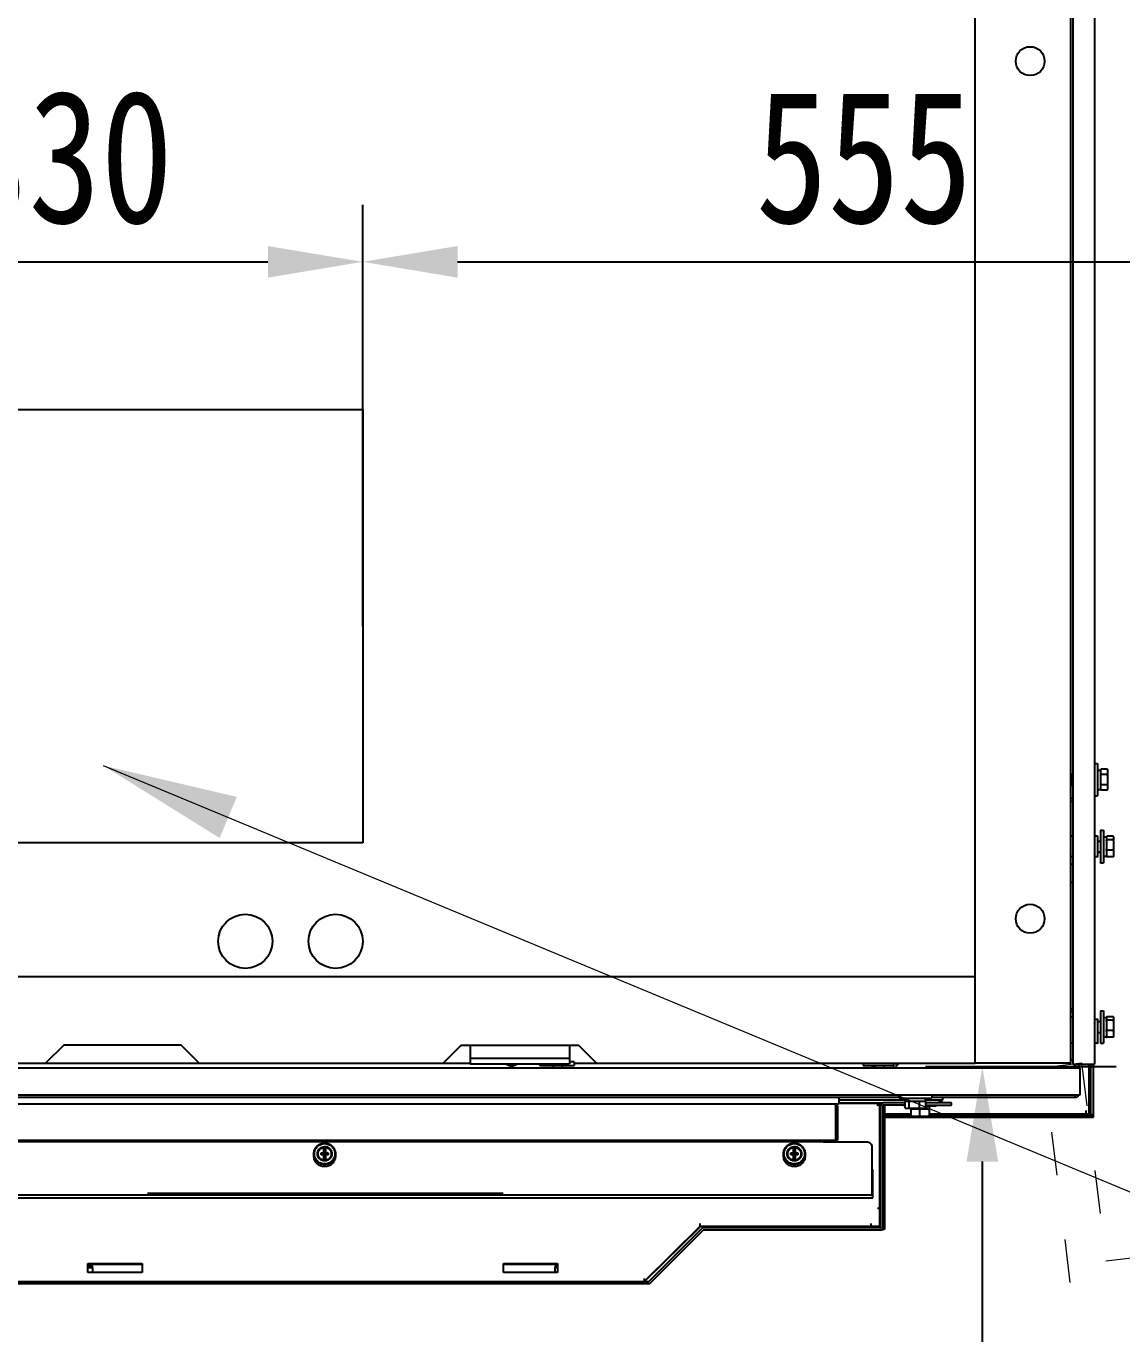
# Model space of a CAD drawing. Extents: x 61367 to 140945, y -1257 to 25588.
# Drawn here: x 70816 to 71422, y 8928 to 9652 of the extents above; entities that cross this region are included whole.
import ezdxf

# ---------------------------------------------------------------- set-up
doc = ezdxf.new("R2010")
doc.units = 0
doc.header["$MEASUREMENT"] = 0
doc.header["$PDMODE"] = 2
doc.header["$PDSIZE"] = 0.2
doc.linetypes.add('ACAD_ISO03W100', pattern=[30, 12, -18])
doc.layers.get('0').update_dxf_attribs({"linetype": 'CONTINUOUS'})
doc.layers.get('DEFPOINTS').update_dxf_attribs({"linetype": 'CONTINUOUS'})
for name, color, linetype in [('2401-00307_MDC-M4_0', 7, 'CONTINUOUS'), ('2401-00454_0', 7, 'CONTINUOUS'), ('2401-01072-M5-12_0', 7, 'CONTINUOUS'), ('2401-01144-S-M6-16HWM_0', 7, 'CONTINUOUS'), ('4212-61099_0', 7, 'CONTINUOUS'), ('4212-61102_0', 7, 'CONTINUOUS'), ('4212-61103_0', 7, 'CONTINUOUS'), ('4212-61105_0', 7, 'CONTINUOUS'), ('4212-73674_0', 7, 'CONTINUOUS'), ('4212-73803_1_1_0', 7, 'CONTINUOUS'), ('4212-73803_1_2_0', 7, 'CONTINUOUS'), ('4212-73803_2_1_0', 7, 'CONTINUOUS'), ('4212-88600-6_0', 7, 'CONTINUOUS'), ('4212-88600_1_0', 7, 'CONTINUOUS'), ('4212-88600_2_1_0', 7, 'CONTINUOUS'), ('4212-93991_0', 7, 'CONTINUOUS'), ('4212-KH012_041_0', 7, 'CONTINUOUS'), ('4212-L0877_1_0', 7, 'CONTINUOUS'), ('4215-12443_1_0', 7, 'CONTINUOUS'), ('4215-12443_2_0', 7, 'CONTINUOUS'), ('4215-12443_3_0', 7, 'CONTINUOUS'), ('4215-12443_4_0', 7, 'CONTINUOUS'), ('4215-12446_1_0', 7, 'CONTINUOUS'), ('4215-12469_3_0', 7, 'CONTINUOUS'), ('4215-18195_1_0', 7, 'CONTINUOUS'), ('4215-18287_1_0', 7, 'CONTINUOUS'), ('4215-18327_0', 7, 'CONTINUOUS'), ('4215-18347_1_0', 7, 'CONTINUOUS'), ('4215-JD01_0', 7, 'CONTINUOUS'), ('WATER-PROOF-OUTER-DOWN_0', 7, 'CONTINUOUS'), ('WATER-PROOF-OUTER-SIDE_0', 7, 'CONTINUOUS'), ('YT-50-01_AF0_3_0', 7, 'CONTINUOUS'), ('YT-50-01_AF0_4_0', 7, 'CONTINUOUS')]:
    doc.layers.add(name, color=color, linetype=linetype)
doc.layers.add('THICK', color=7, linetype='CONTINUOUS', lineweight=0)
doc.styles.get("Standard").update_dxf_attribs({"font": 'SimSun.ttf', "height": 60})
doc.styles.add('仿宋', font='SimSun.ttf', dxfattribs={"width": 0.8})
doc.dimstyles.new('12倍', dxfattribs={"dimscale": 21, "dimtxt": 3.5, "dimasz": 2.5, "dimexe": 1.5, "dimexo": 0, "dimgap": 1, "dimtad": 1, "dimtoh": 1, "dimdsep": 46, "dimtxsty": '仿宋', "dimcen": 2.5, "dimdle": 5, "dimclrd": 4, "dimclre": 4, "dimclrt": 3, "dimadec": 0, "dimazin": 0, "dimtfac": 1, "dimtmove": 0, "dimatfit": 3, "dimfxl": 1, "dimtolj": 1, "dimarcsym": 0})
doc.dimstyles.new('DJ', dxfattribs={"dimtxt": 75, "dimasz": 75, "dimexe": 20, "dimexo": 0, "dimgap": 20, "dimtad": 1, "dimdec": 1, "dimtxsty": 'Standard', "dimcen": 10, "dimclrd": 95, "dimclre": 95, "dimclrt": 95, "dimadec": 0, "dimazin": 0, "dimtfac": 1, "dimtdec": 1, "dimtmove": 1, "dimatfit": 3, "dimfxl": 1, "dimlwd": 13, "dimlwe": 15, "dimarcsym": 0})

# ---------------------------------------------------------------- blocks, each defined once
blk = doc.blocks.new('*D691')
at = {"layer": 'DEFPOINTS', "color": 0, "transparency": 16777216}
for p in [(71419.36, 9075.58), (71345.19, 8236.58), (71419.36, 8236.58)]:
    blk.add_point(p, dxfattribs=at)
at = {"layer": 'THICK', "color": 4, "linetype": 'Continuous', "lineweight": -2, "transparency": 16777216}
for p, q in [((71419.36, 9075.58), (71313.69, 9075.58)), ((71345.19, 9023.08), (71345.19, 8289.08)), ((71419.36, 8236.58), (71313.69, 8236.58))]:
    blk.add_line(p, q, dxfattribs=at)
at = {"layer": 'THICK', "color": 4, "transparency": 16777216}
for points in [[(71336.44, 9023.08), (71353.94, 9023.08), (71345.19, 9075.58)], [(71336.44, 8289.08), (71353.94, 8289.08), (71345.19, 8236.58)]]:
    blk.add_solid(points, dxfattribs=at)
at = {"layer": 'THICK', "color": 3, "lineweight": -3, "transparency": 16777216, "insert": (71287.44, 8656.08), "char_height": 73.5, "attachment_point": 5, "rotation": 90, "style": '仿宋'}
blk.add_mtext('\\A1;＜900', dxfattribs=at)
blk = doc.blocks.new('ERYT5RY565454')
at = {"layer": 'THICK', "color": 4, "linetype": 'ACAD_ISO03W100', "ltscale": 2}
blk.add_lwpolyline([(17228.21, -34208.09), (17202.09, -34241.52), (17214.27, -34340.78), (17141.7, -34349.69), (17154.86, -34456.93), (17134.02, -34459.49), (17031.65, -33625.75), (17052.49, -33623.19), (17065.97, -33732.92), (17138.9, -33723.96), (17151.27, -33824.71), (17184.3, -33850.52), (17228.14, -34207.52, -0.107508), (17228.08, -34208.11)], format="xyb", dxfattribs=at)
blk.add_arc((17043.54, -33632.35), 832.07, 181.44619, 276.24253, dxfattribs=at)
blk = doc.blocks.new('eyyu6y65ty')
at = {"layer": '2401-00307_MDC-M4_0', "color": 7, "linetype": 'Continuous'}
for p, q in [((160129.37, 42447.58), (160131.87, 42447.58)), ((160129.37, 42446.71), (160131.87, 42446.71)), ((160131.87, 42447.58), (160131.37, 42446.71)), ((160131.87, 42446.71), (160131.87, 42443.83)), ((160387.87, 42447.58), (160388.37, 42446.71)), ((160389.37, 42447.58), (160387.87, 42447.58)), ((160387.87, 42446.71), (160387.87, 42443.83)), ((160389.37, 42446.71), (160387.87, 42446.71))]:
    blk.add_line(p, q, dxfattribs=at)
for centre, start, end in [((160129.87, 42445.71), 43.01525, 100.55679), ((160389.87, 42445.71), 100.55679, 136.98475)]:
    blk.add_arc(centre, 2.74, start, end, dxfattribs=at)
at = {"layer": '2401-00454_0', "color": 7, "linetype": 'Continuous'}
for centre, start, end in [((160363.97, 42563.31), 229.54853, 310.40343), ((160563.97, 42563.31), 254.00436, 281.55698)]:
    blk.add_arc(centre, 5, start, end, dxfattribs=at)
at = {"layer": '2401-01072-M5-12_0', "color": 7, "linetype": 'Continuous'}
for p, q in [((160384.57, 42557.31), (160384.57, 42557.01)), ((160384.57, 42557.31), (160394.37, 42557.31)), ((160386.97, 42558.51), (160386.97, 42557.31)), ((160391.97, 42558.51), (160391.97, 42557.31)), ((160394.37, 42557.31), (160394.37, 42557.01)), ((160562.57, 42557.31), (160562.57, 42557.01)), ((160562.57, 42557.31), (160572.37, 42557.31)), ((160564.97, 42558.51), (160564.97, 42557.31)), ((160569.97, 42558.51), (160569.97, 42557.31)), ((160572.37, 42557.31), (160572.37, 42557.01))]:
    blk.add_line(p, q, dxfattribs=at)
at = {"layer": '2401-01144-S-M6-16HWM_0', "color": 7, "linetype": 'Continuous'}
for p, q in [((160673.87, 42719.61), (160674.07, 42719.81)), ((160673.87, 42719.61), (160673.87, 42714.01)), ((160674.07, 42719.81), (160674.07, 42713.81)), ((160674.07, 42719.81), (160674.67, 42719.81)), ((160686.67, 42725.81), (160688.27, 42725.81)), ((160688.27, 42725.81), (160688.27, 42707.81)), ((160688.27, 42722.16), (160689.87, 42722.16)), ((160689.87, 42722.28), (160690.17, 42722.58)), ((160689.87, 42722.28), (160689.87, 42711.34)), ((160693.57, 42722.58), (160690.17, 42722.58)), ((160693.57, 42719.7), (160690.17, 42719.7)), ((160693.57, 42722.58), (160693.87, 42722.28)), ((160693.87, 42722.28), (160693.87, 42711.34)), ((160673.87, 42714.01), (160674.07, 42713.81)), ((160674.07, 42713.81), (160674.67, 42713.81)), ((160693.57, 42713.92), (160690.17, 42713.92)), ((160686.67, 42707.81), (160688.27, 42707.81)), ((160688.27, 42711.46), (160689.87, 42711.46)), ((160689.87, 42711.34), (160690.17, 42711.04)), ((160693.57, 42711.04), (160690.17, 42711.04)), ((160693.57, 42711.04), (160693.87, 42711.34)), ((160689.97, 42688.81), (160689.97, 42670.81)), ((160689.97, 42688.81), (160691.57, 42688.81)), ((160691.57, 42688.81), (160691.57, 42670.81)), ((160691.57, 42685.16), (160693.17, 42685.16)), ((160693.17, 42685.27), (160693.17, 42674.35)), ((160696.87, 42685.49), (160693.47, 42685.49)), ((160696.87, 42683.54), (160693.47, 42683.54)), ((160697.17, 42685.27), (160697.17, 42674.35)), ((160688.47, 42682.81), (160689.97, 42682.81)), ((160688.47, 42676.81), (160689.97, 42676.81)), ((160689.97, 42676.56), (160688.47, 42676.56)), ((160696.87, 42677.86), (160693.47, 42677.86)), ((160689.97, 42670.56), (160689.97, 42670.81)), ((160689.97, 42670.81), (160691.57, 42670.81)), ((160691.57, 42670.56), (160689.97, 42670.56)), ((160691.57, 42674.46), (160693.17, 42674.46)), ((160693.17, 42674.21), (160691.57, 42674.21)), ((160691.57, 42670.56), (160691.57, 42670.81)), ((160693.17, 42674.21), (160693.17, 42674.35)), ((160696.87, 42674.13), (160693.47, 42674.13)), ((160688.47, 42582.81), (160689.97, 42582.81)), ((160689.97, 42588.81), (160689.97, 42570.81)), ((160689.97, 42588.81), (160691.57, 42588.81)), ((160691.57, 42588.81), (160691.57, 42570.81)), ((160691.57, 42585.16), (160693.17, 42585.16)), ((160693.17, 42585.27), (160693.17, 42574.35)), ((160696.87, 42585.49), (160693.47, 42585.49)), ((160696.87, 42583.54), (160693.47, 42583.54)), ((160697.17, 42585.27), (160697.17, 42574.35)), ((160688.47, 42576.81), (160689.97, 42576.81)), ((160696.87, 42577.86), (160693.47, 42577.86)), ((160689.97, 42570.81), (160691.57, 42570.81)), ((160691.57, 42574.46), (160693.17, 42574.46)), ((160696.87, 42574.13), (160693.47, 42574.13)), ((160578.47, 42542.01), (160578.47, 42540.41)), ((160578.47, 42540.41), (160596.47, 42540.41)), ((160581.73, 42535.11), (160581.73, 42538.51)), ((160581.99, 42538.81), (160592.94, 42538.81)), ((160582.12, 42540.41), (160582.12, 42538.81)), ((160584.06, 42535.11), (160584.06, 42538.51)), ((160589.8, 42535.11), (160589.8, 42538.51)), ((160592.82, 42540.41), (160592.82, 42538.81)), ((160593.21, 42535.11), (160593.21, 42538.51)), ((160596.47, 42542.01), (160596.47, 42540.41)), ((160580.97, 42536.11), (160580.97, 42536.55)), ((160580.97, 42536.11), (160581.73, 42536.11)), ((160581.99, 42534.81), (160592.94, 42534.81)), ((160584.62, 42534.51), (160584.62, 42534.81)), ((160584.62, 42534.51), (160595.32, 42534.51)), ((160584.97, 42534.51), (160584.97, 42530.51)), ((160589.97, 42530.81), (160589.97, 42534.21)), ((160593.21, 42536.11), (160598.97, 42536.11)), ((160594.97, 42534.51), (160594.97, 42530.51)), ((160595.32, 42534.51), (160595.32, 42536.11)), ((160598.97, 42536.11), (160598.97, 42536.55)), ((160584.97, 42530.51), (160594.97, 42530.51))]:
    blk.add_line(p, q, dxfattribs=at)
for centre, start, end in [((160692.62, 42720.01), 140.49876, 140.86355), ((160691.11, 42713.61), 320.49875, 320.86355)]:
    blk.add_arc(centre, 3.56, start, end, dxfattribs=at)
for points in [[(160690.17, 42719.7), (160690.06, 42719.8), (160689.96, 42719.91), (160689.87, 42720.03)], [(160689.87, 42719.04), (160689.96, 42719.26), (160690.06, 42719.48), (160690.17, 42719.7)], [(160689.88, 42722.27), (160689.97, 42722.38), (160690.07, 42722.48), (160690.17, 42722.58)], [(160693.87, 42722.25), (160693.77, 42722.37), (160693.67, 42722.48), (160693.57, 42722.58)], [(160693.57, 42719.7), (160693.67, 42719.8), (160693.77, 42719.91), (160693.87, 42720.03)], [(160693.87, 42719.04), (160693.78, 42719.26), (160693.67, 42719.48), (160693.57, 42719.7)], [(160690.17, 42713.92), (160690.06, 42714.14), (160689.96, 42714.36), (160689.87, 42714.58)], [(160689.87, 42713.59), (160689.96, 42713.71), (160690.06, 42713.82), (160690.17, 42713.92)], [(160693.57, 42713.92), (160693.67, 42714.14), (160693.78, 42714.36), (160693.87, 42714.58)], [(160693.87, 42713.59), (160693.77, 42713.71), (160693.67, 42713.82), (160693.57, 42713.92)], [(160690.17, 42711.04), (160690.06, 42711.14), (160689.96, 42711.25), (160689.87, 42711.37)], [(160693.57, 42711.04), (160693.67, 42711.14), (160693.76, 42711.24), (160693.85, 42711.35)], [(160693.17, 42685.27), (160693.26, 42685.35), (160693.36, 42685.42), (160693.47, 42685.49)], [(160693.47, 42683.54), (160693.36, 42683.61), (160693.26, 42683.68), (160693.17, 42683.76)], [(160693.17, 42682.89), (160693.26, 42683.11), (160693.36, 42683.33), (160693.47, 42683.54)], [(160697.17, 42685.27), (160697.07, 42685.35), (160696.97, 42685.42), (160696.87, 42685.49)], [(160696.87, 42683.54), (160696.97, 42683.61), (160697.07, 42683.68), (160697.17, 42683.76)], [(160697.17, 42682.89), (160697.08, 42683.11), (160696.97, 42683.33), (160696.87, 42683.54)], [(160693.47, 42677.86), (160693.36, 42678.07), (160693.26, 42678.29), (160693.17, 42678.51)], [(160693.17, 42677.43), (160693.26, 42677.58), (160693.36, 42677.72), (160693.47, 42677.86)], [(160696.87, 42677.86), (160696.97, 42678.07), (160697.08, 42678.29), (160697.17, 42678.51)], [(160697.17, 42677.43), (160697.07, 42677.58), (160696.97, 42677.72), (160696.87, 42677.86)], [(160693.47, 42674.13), (160693.36, 42674.27), (160693.26, 42674.41), (160693.17, 42674.55)], [(160693.17, 42674.35), (160693.26, 42674.27), (160693.36, 42674.2), (160693.47, 42674.13)], [(160696.87, 42674.13), (160696.97, 42674.27), (160697.07, 42674.41), (160697.17, 42674.55)], [(160697.17, 42674.35), (160697.07, 42674.27), (160696.97, 42674.2), (160696.87, 42674.13)], [(160693.17, 42585.27), (160693.26, 42585.35), (160693.36, 42585.42), (160693.47, 42585.49)], [(160693.47, 42583.54), (160693.36, 42583.61), (160693.26, 42583.68), (160693.17, 42583.76)], [(160693.17, 42582.89), (160693.26, 42583.11), (160693.36, 42583.33), (160693.47, 42583.54)], [(160697.17, 42585.27), (160697.07, 42585.35), (160696.97, 42585.42), (160696.87, 42585.49)], [(160696.87, 42583.54), (160696.97, 42583.61), (160697.07, 42583.68), (160697.17, 42583.76)], [(160697.17, 42582.89), (160697.08, 42583.11), (160696.97, 42583.33), (160696.87, 42583.54)], [(160693.47, 42577.86), (160693.36, 42578.07), (160693.26, 42578.29), (160693.17, 42578.51)], [(160693.17, 42577.43), (160693.26, 42577.58), (160693.36, 42577.72), (160693.47, 42577.86)], [(160696.87, 42577.86), (160696.97, 42578.07), (160697.08, 42578.29), (160697.17, 42578.51)], [(160697.17, 42577.43), (160697.07, 42577.58), (160696.97, 42577.72), (160696.87, 42577.86)], [(160693.47, 42574.13), (160693.36, 42574.27), (160693.26, 42574.41), (160693.17, 42574.55)], [(160693.17, 42574.35), (160693.26, 42574.27), (160693.36, 42574.2), (160693.47, 42574.13)], [(160696.87, 42574.13), (160696.97, 42574.27), (160697.07, 42574.41), (160697.17, 42574.55)], [(160697.17, 42574.35), (160697.07, 42574.27), (160696.97, 42574.2), (160696.87, 42574.13)], [(160581.73, 42538.51), (160581.81, 42538.61), (160581.9, 42538.72), (160581.99, 42538.81)], [(160583.79, 42538.81), (160583.89, 42538.72), (160583.97, 42538.61), (160584.06, 42538.51)], [(160584.06, 42538.51), (160584.27, 42538.62), (160584.49, 42538.72), (160584.71, 42538.81)], [(160589.14, 42538.81), (160589.37, 42538.72), (160589.58, 42538.62), (160589.8, 42538.51)], [(160589.8, 42538.51), (160589.92, 42538.62), (160590.05, 42538.72), (160590.19, 42538.81)], [(160592.82, 42538.81), (160592.95, 42538.72), (160593.08, 42538.62), (160593.21, 42538.51)], [(160593.21, 42538.51), (160593.12, 42538.61), (160593.03, 42538.72), (160592.94, 42538.81)], [(160581.73, 42535.11), (160581.81, 42535.01), (160581.9, 42534.91), (160581.99, 42534.81)], [(160583.79, 42534.81), (160583.89, 42534.91), (160583.97, 42535.01), (160584.06, 42535.11)], [(160584.06, 42535.11), (160584.27, 42535), (160584.49, 42534.9), (160584.71, 42534.81)], [(160584.97, 42534.21), (160585.15, 42534.32), (160585.34, 42534.42), (160585.54, 42534.51)], [(160589.14, 42534.81), (160589.37, 42534.9), (160589.58, 42535), (160589.8, 42535.11)], [(160589.39, 42534.51), (160589.59, 42534.42), (160589.78, 42534.32), (160589.97, 42534.21)], [(160589.8, 42535.11), (160589.92, 42535), (160590.05, 42534.9), (160590.19, 42534.81)], [(160589.97, 42534.21), (160590.15, 42534.32), (160590.34, 42534.42), (160590.54, 42534.51)], [(160592.82, 42534.81), (160592.95, 42534.9), (160593.08, 42535), (160593.21, 42535.11)], [(160593.21, 42535.11), (160593.12, 42535.01), (160593.03, 42534.91), (160592.94, 42534.81)], [(160594.39, 42534.51), (160594.59, 42534.42), (160594.78, 42534.32), (160594.97, 42534.21)], [(160584.97, 42530.81), (160585.15, 42530.7), (160585.34, 42530.6), (160585.54, 42530.51)], [(160589.39, 42530.51), (160589.59, 42530.6), (160589.78, 42530.7), (160589.97, 42530.81)], [(160589.97, 42530.81), (160590.15, 42530.7), (160590.34, 42530.6), (160590.54, 42530.51)], [(160594.39, 42530.51), (160594.59, 42530.6), (160594.78, 42530.7), (160594.97, 42530.81)]]:
    blk.add_open_spline(points, degree=3, dxfattribs=at)
at = {"layer": '4212-61099_0', "color": 7, "linetype": 'Continuous'}
for p, q in [((160674.67, 44225.31), (160674.67, 42559.31)), ((160686.67, 44225.31), (160686.67, 42559.31)), ((160674.67, 42559.31), (160686.67, 42559.31))]:
    blk.add_line(p, q, dxfattribs=at)
at = {"layer": '4212-61102_0', "color": 7, "linetype": 'Continuous'}
for p, q in [((160674.67, 42706.31), (160673.47, 42706.31)), ((160674.67, 42704.81), (160673.47, 42704.81))]:
    blk.add_line(p, q, dxfattribs=at)
at = {"layer": '4212-61103_0', "color": 7, "linetype": 'Continuous'}
for p, q in [((160575.47, 42557.01), (160575.47, 42559.81)), ((160576.97, 42557.01), (160576.97, 42559.81))]:
    blk.add_line(p, q, dxfattribs=at)
at = {"layer": '4212-61105_0', "color": 7, "linetype": 'Continuous'}
for p, q in [((160398.47, 42560.51), (160395.97, 42560.51)), ((160398.47, 42560.51), (160398.47, 42558.51)), ((160380.67, 42558.51), (160398.47, 42558.51)), ((160558.47, 42559.81), (160558.47, 42558.51)), ((160558.47, 42558.51), (160575.47, 42558.51))]:
    blk.add_line(p, q, dxfattribs=at)
for centre, start, end in [((160380.67, 42560.71), 213.29334, 270), ((160576.27, 42560.71), 288.583, 335.55764)]:
    blk.add_arc(centre, 2.2, start, end, dxfattribs=at)
at = {"layer": '4212-73674_0', "color": 7, "linetype": 'Continuous'}
for p, q in [((160674.67, 42685.51), (160673.47, 42685.51)), ((160688.17, 42685.51), (160686.67, 42685.51)), ((160688.47, 42674.41), (160688.47, 42685.21)), ((160674.67, 42674.11), (160673.47, 42674.11)), ((160688.17, 42674.11), (160686.67, 42674.11)), ((160673.47, 42585.51), (160674.67, 42585.51)), ((160686.67, 42584.1), (160688.17, 42584.1)), ((160688.47, 42571.11), (160688.47, 42583.8)), ((160674.67, 42570.81), (160673.47, 42570.81)), ((160688.17, 42570.81), (160686.67, 42570.81))]:
    blk.add_line(p, q, dxfattribs=at)
for centre, start, end in [((160688.17, 42685.21), 0, 90), ((160688.17, 42674.41), 270, 0), ((160688.17, 42583.8), 0, 90), ((160688.17, 42571.11), 270, 0)]:
    blk.add_arc(centre, 0.3, start, end, dxfattribs=at)
at = {"layer": '4212-73803_1_1_0', "color": 7, "linetype": 'Continuous'}
for p, q in [((160685.97, 42531.2), (160685.97, 42531.3)), ((160685.97, 42531.01), (160685.97, 42531.2)), ((160570.42, 42531.01), (160584.97, 42531.01)), ((160570.42, 42529.81), (160685.97, 42529.81)), ((160594.97, 42531.01), (160685.97, 42531.01)), ((160685.97, 42529.81), (160685.97, 42531.01))]:
    blk.add_line(p, q, dxfattribs=at)
at = {"layer": '4212-73803_1_2_0', "color": 7, "linetype": 'Continuous'}
for p, q in [((160684.47, 42531.3), (160684.47, 42559.31)), ((160685.97, 42531.3), (160685.97, 42559.31)), ((160684.47, 42531.3), (160685.97, 42531.3))]:
    blk.add_line(p, q, dxfattribs=at)
at = {"layer": '4212-73803_2_1_0', "color": 7, "linetype": 'Continuous'}
for p, q in [((160683.72, 42531.8), (160683.72, 42559.31)), ((160570.42, 42531.8), (160584.97, 42531.8)), ((160594.97, 42531.8), (160683.72, 42531.8)), ((160682.02, 42533.23), (160682.02, 42533.5)), ((160682.02, 42531.8), (160682.02, 42533.5))]:
    blk.add_line(p, q, dxfattribs=at)
at = {"layer": '4212-88600-6_0', "color": 7, "linetype": 'Continuous'}
for p, q in [((160674.67, 42669.81), (160673.47, 42669.81)), ((160674.67, 42659.81), (160673.47, 42659.81))]:
    blk.add_line(p, q, dxfattribs=at)
at = {"layer": '4212-88600_1_0', "color": 7, "linetype": 'Continuous'}
for p, q in [((160620.47, 42559.81), (160620.47, 44224.81)), ((160673.47, 42559.81), (160673.47, 44224.81)), ((160673.47, 42559.81), (160620.47, 42559.81))]:
    blk.add_line(p, q, dxfattribs=at)
for centre in [(160650.97, 43114.81), (160650.97, 42639.81)]:
    blk.add_circle(centre, 8, dxfattribs=at)
at = {"layer": '4212-88600_2_1_0', "color": 7, "linetype": 'Continuous'}
for p, q in [((159896.47, 42607.81), (160620.47, 42607.81)), ((160620.47, 42559.81), (160620.47, 42607.81)), ((160115.97, 42569.81), (160105.97, 42559.81)), ((160180.97, 42569.81), (160115.97, 42569.81)), ((160190.97, 42559.81), (160180.97, 42569.81)), ((160335.97, 42569.81), (160325.97, 42559.81)), ((160335.97, 42569.81), (160400.97, 42569.81)), ((160410.97, 42559.81), (160400.97, 42569.81)), ((159896.47, 42559.81), (160340.97, 42559.81)), ((160398.47, 42559.81), (160620.47, 42559.81))]:
    blk.add_line(p, q, dxfattribs=at)
at = {"layer": '4212-93991_0', "color": 7, "linetype": 'Continuous'}
for p, q in [((160678.47, 42557.01), (159838.47, 42557.01)), ((160678.47, 42557.01), (160678.47, 42542.01)), ((160678.47, 42542.01), (159838.47, 42542.01))]:
    blk.add_line(p, q, dxfattribs=at)
at = {"layer": '4212-KH012_041_0', "color": 7, "linetype": 'Continuous'}
blk.add_line((160674.67, 42588.31), (160673.47, 42588.31), dxfattribs=at)
at = {"layer": '4212-L0877_1_0', "color": 7, "linetype": 'Continuous'}
blk.add_line((160673.47, 42589.81), (160674.67, 42589.81), dxfattribs=at)
at = {"layer": '4215-12443_1_0', "color": 7, "linetype": 'Continuous'}
for p, q in [((160568.37, 42468.75), (160568.37, 42536.35)), ((160569.57, 42468.75), (160569.57, 42536.35)), ((160581.73, 42537.75), (160569.77, 42537.75)), ((160581.73, 42536.55), (160569.77, 42536.55)), ((160570.42, 42536.55), (160570.42, 42467.71)), ((160580.97, 42536.51), (160570.42, 42536.51)), ((160607.37, 42537.75), (160593.21, 42537.75)), ((160593.21, 42536.55), (160607.37, 42536.55)), ((160598.97, 42536.51), (160606.32, 42536.51)), ((160606.32, 42536.51), (160606.32, 42536.55)), ((160607.37, 42536.55), (160607.37, 42537.75)), ((160439.98, 42438.97), (160469.16, 42468.14)), ((160440.83, 42438.12), (160470.01, 42467.3)), ((160568.17, 42468.55), (160470.15, 42468.55)), ((160568.17, 42467.35), (160470.15, 42467.35)), ((160570.42, 42467.71), (160569.09, 42467.71)), ((160079, 42438.91), (160439.84, 42438.91)), ((160079, 42437.71), (160439.84, 42437.71)), ((160440.42, 42437.71), (160440.83, 42438.12)), ((160440.42, 42437.84), (160440.42, 42437.71))]:
    blk.add_line(p, q, dxfattribs=at)
for centre, radius, start, end in [((160569.77, 42536.35), 1.4, 90, 180), ((160569.77, 42536.35), 0.2, 90, 180), ((160470.15, 42467.15), 1.4, 90, 135), ((160470.15, 42467.15), 0.2, 90, 135), ((160568.17, 42468.75), 1.4, 270, 0), ((160568.17, 42468.75), 0.2, 270, 0), ((160439.84, 42439.11), 0.2, 270, 315), ((160439.84, 42439.11), 1.4, 270, 315)]:
    blk.add_arc(centre, radius, start, end, dxfattribs=at)
at = {"layer": '4215-12443_2_0', "color": 7, "linetype": 'Continuous'}
for p, q in [((160566.37, 42537.39), (160544.97, 42537.39)), ((160566.37, 42537.39), (160566.37, 42536.23)), ((160567.77, 42537.15), (160566.57, 42537.15)), ((160567.77, 42469.44), (160567.77, 42537.15)), ((160563.87, 42500.95), (160563.37, 42500.95)), ((160563.87, 42500.74), (160563.37, 42500.74)), ((160563.87, 42485.2), (160563.87, 42500.95)), ((159954.87, 42485.2), (160563.87, 42485.2)), ((160567.77, 42479.29), (160566.37, 42479.29)), ((160437.27, 42438.91), (160468.27, 42469.44)), ((160437.48, 42438.91), (160468.27, 42469.23)), ((160468.27, 42469.44), (160468.27, 42471.08)), ((160468.27, 42469.44), (160468.27, 42469.23)), ((160468.27, 42469.44), (160567.77, 42469.44)), ((160562.77, 42471.08), (160562.77, 42469.44)), ((160562.77, 42469.44), (160562.77, 42469.23)), ((160567.77, 42469.23), (160562.77, 42469.23)), ((160567.77, 42469.44), (160567.77, 42469.23)), ((160129.37, 42443.83), (160129.37, 42448.76)), ((160129.37, 42448.76), (160159.37, 42448.76)), ((160129.37, 42448.55), (160159.37, 42448.55)), ((160159.37, 42448.76), (160159.37, 42443.83)), ((160359.37, 42443.83), (160359.37, 42448.76)), ((160359.37, 42448.76), (160389.37, 42448.76)), ((160359.37, 42448.55), (160389.37, 42448.55)), ((160389.37, 42448.76), (160389.37, 42443.83)), ((160159.37, 42443.83), (160129.37, 42443.83)), ((160389.37, 42443.83), (160359.37, 42443.83)), ((160437.27, 42440.55), (160437.27, 42438.91))]:
    blk.add_line(p, q, dxfattribs=at)
for centre, radius, start, end in [((160572.15, 42525.24), 12.42, 117.40352, 117.74093), ((160558.07, 42538.45), 8.64, 345.36576, 345.95314), ((160573.76, 42522.14), 15.92, 116.83867, 117.38998), ((160583.55, 42502.71), 37.67, 116.34238, 116.78635), ((160566.37, 42471.28), 8, 88.56389, 90.00116), ((160566.38, 42471.56), 7.72, 88.02412, 88.56119)]:
    blk.add_arc(centre, radius, start, end, dxfattribs=at)
blk.add_open_spline([(160566.57, 42537.15), (160566.57, 42536.88), (160566.52, 42536.61), (160566.46, 42536.35)], degree=3, dxfattribs=at)
blk.add_open_spline([(160567.77, 42537.15), (160567.77, 42537.01), (160567.38, 42536.73), (160567.06, 42536.58), (160566.83, 42536.47)], degree=3, knots=[0, 0, 0, 0, 0.344785, 1, 1, 1, 1], dxfattribs=at)
at = {"layer": '4215-12443_3_0', "color": 7, "linetype": 'Continuous'}
for p, q in [((160568.37, 42508.75), (160567.77, 42508.75)), ((160563.87, 42498.75), (160563.37, 42498.75)), ((160568.37, 42499.95), (160567.77, 42499.95))]:
    blk.add_line(p, q, dxfattribs=at)
blk.add_arc((160567.17, 42499.95), 1.2, 300.00124, 0, dxfattribs=at)
at = {"layer": '4215-12443_4_0', "color": 7, "linetype": 'Continuous'}
for p, q in [((160567.77, 42482.55), (160568.37, 42482.55)), ((160568.37, 42473.75), (160567.77, 42473.75))]:
    blk.add_line(p, q, dxfattribs=at)
blk.add_arc((160567.17, 42482.55), 1.2, 0, 59.99876, dxfattribs=at)
at = {"layer": '4215-12446_1_0', "color": 7, "linetype": 'Continuous'}
for p, q in [((160536.47, 42516.3), (160560.37, 42516.3)), ((160563.37, 42513.34), (160563.37, 42486.75)), ((160162.29, 42487.75), (160359.29, 42487.75)), ((160563.37, 42486.75), (159955.87, 42486.75))]:
    blk.add_line(p, q, dxfattribs=at)
blk.add_open_spline([(160560.37, 42516.3), (160561.13, 42516.3), (160562.72, 42515.68), (160563.37, 42514.1), (160563.37, 42513.34)], degree=3, knots=[0, 0, 0, 0, 0.502706, 1, 1, 1, 1], dxfattribs=at)
at = {"layer": '4215-12469_3_0', "color": 7, "linetype": 'Continuous'}
for p, q in [((160254.42, 42508.43), (160254.42, 42509.59)), ((160258.42, 42510.08), (160260.42, 42509.38)), ((160258.42, 42509.1), (160258.42, 42510.08)), ((160258.42, 42510.08), (160259.92, 42510.08)), ((160259.92, 42513.04), (160260.42, 42509.38)), ((160259.92, 42510.08), (160259.92, 42513.04)), ((160259.92, 42513.04), (160260.92, 42513.04)), ((160259.92, 42510.08), (160260.42, 42509.38)), ((160260.92, 42513.04), (160260.42, 42509.38)), ((160260.92, 42510.08), (160260.42, 42509.38)), ((160262.42, 42510.08), (160260.42, 42509.38)), ((160260.92, 42513.04), (160260.92, 42510.08)), ((160260.92, 42510.08), (160262.42, 42510.08)), ((160262.42, 42510.08), (160262.42, 42509.1)), ((160266.42, 42508.43), (160266.42, 42509.59)), ((160514.42, 42508.43), (160514.42, 42509.59)), ((160518.42, 42510.08), (160520.42, 42509.38)), ((160518.42, 42509.1), (160518.42, 42510.08)), ((160518.42, 42510.08), (160519.92, 42510.08)), ((160519.92, 42513.04), (160520.42, 42509.38)), ((160519.92, 42510.08), (160519.92, 42513.04)), ((160519.92, 42513.04), (160520.92, 42513.04)), ((160519.92, 42510.08), (160520.42, 42509.38)), ((160520.92, 42513.04), (160520.42, 42509.38)), ((160520.92, 42510.08), (160520.42, 42509.38)), ((160522.42, 42510.08), (160520.42, 42509.38)), ((160520.92, 42513.04), (160520.92, 42510.08)), ((160520.92, 42510.08), (160522.42, 42510.08)), ((160522.42, 42510.08), (160522.42, 42509.1)), ((160526.42, 42508.43), (160526.42, 42509.59)), ((160258.42, 42509.1), (160260.42, 42509.38)), ((160259.92, 42509.1), (160258.42, 42509.1)), ((160259.92, 42506.14), (160260.42, 42509.38)), ((160259.92, 42509.1), (160260.42, 42509.38)), ((160259.92, 42506.14), (160259.92, 42509.1)), ((160260.92, 42506.14), (160259.92, 42506.14)), ((160260.92, 42509.1), (160260.42, 42509.38)), ((160260.92, 42506.14), (160260.42, 42509.38)), ((160262.42, 42509.1), (160260.42, 42509.38)), ((160260.92, 42509.1), (160260.92, 42506.14)), ((160262.42, 42509.1), (160260.92, 42509.1)), ((160518.42, 42509.1), (160520.42, 42509.38)), ((160519.92, 42509.1), (160518.42, 42509.1)), ((160519.92, 42506.14), (160520.42, 42509.38)), ((160519.92, 42509.1), (160520.42, 42509.38)), ((160519.92, 42506.14), (160519.92, 42509.1)), ((160520.92, 42506.14), (160519.92, 42506.14)), ((160520.92, 42509.1), (160520.42, 42509.38)), ((160520.92, 42506.14), (160520.42, 42509.38)), ((160522.42, 42509.1), (160520.42, 42509.38)), ((160520.92, 42509.1), (160520.92, 42506.14)), ((160522.42, 42509.1), (160520.92, 42509.1))]:
    blk.add_line(p, q, dxfattribs=at)
for points, knots in [([(160254.42, 42509.59), (160254.42, 42510.36), (160254.73, 42511.92), (160256.07, 42513.88), (160258.07, 42515.19), (160260.42, 42515.65), (160262.77, 42515.19), (160264.76, 42513.88), (160266.1, 42511.92), (160266.42, 42510.36), (160266.42, 42509.59)], [0, 0, 0, 0, 0.124115, 0.24875, 0.374117, 0.5, 0.625883, 0.75125, 0.875885, 1, 1, 1, 1]), ([(160266.42, 42509.59), (160266.42, 42508.82), (160266.1, 42507.26), (160264.76, 42505.3), (160262.77, 42503.99), (160260.42, 42503.53), (160258.07, 42503.99), (160256.07, 42505.3), (160254.73, 42507.26), (160254.42, 42508.82), (160254.42, 42509.59)], [0, 0, 0, 0, 0.124115, 0.24875, 0.374117, 0.5, 0.625883, 0.75125, 0.875885, 1, 1, 1, 1]), ([(160254.72, 42509.64), (160254.72, 42510.37), (160255.02, 42511.85), (160256.29, 42513.72), (160258.18, 42514.97), (160260.42, 42515.4), (160262.65, 42514.97), (160264.55, 42513.72), (160265.82, 42511.85), (160266.12, 42510.37), (160266.12, 42509.64)], [0, 0, 0, 0, 0.124114, 0.24875, 0.374117, 0.5, 0.625883, 0.75125, 0.875886, 1, 1, 1, 1]), ([(160266.12, 42509.64), (160266.12, 42508.91), (160265.82, 42507.43), (160264.55, 42505.57), (160262.65, 42504.32), (160260.42, 42503.88), (160258.18, 42504.32), (160256.29, 42505.57), (160255.02, 42507.43), (160254.72, 42508.91), (160254.72, 42509.64)], [0, 0, 0, 0, 0.124114, 0.24875, 0.374117, 0.5, 0.625883, 0.75125, 0.875886, 1, 1, 1, 1]), ([(160256.42, 42509.64), (160256.42, 42510.16), (160256.63, 42511.19), (160257.52, 42512.5), (160258.85, 42513.38), (160259.9, 42513.58), (160260.42, 42513.58)], [0, 0, 0, 0, 0.24823, 0.4975, 0.748236, 1, 1, 1, 1]), ([(160256.42, 42509.64), (160256.43, 42510.15), (160256.66, 42511.17), (160257.55, 42512.45), (160258.87, 42513.3), (160259.9, 42513.49), (160260.42, 42513.49)], [0, 0, 0, 0, 0.248232, 0.497523, 0.74826, 1, 1, 1, 1]), ([(160260.42, 42505.7), (160259.9, 42505.7), (160258.85, 42505.91), (160257.52, 42506.78), (160256.63, 42508.09), (160256.42, 42509.13), (160256.42, 42509.64)], [0, 0, 0, 0, 0.251764, 0.5025, 0.75177, 1, 1, 1, 1]), ([(160260.42, 42505.98), (160259.94, 42505.98), (160258.98, 42506.17), (160257.76, 42506.97), (160256.94, 42508.17), (160256.65, 42509.59), (160256.94, 42511.01), (160257.76, 42512.21), (160258.98, 42513.01), (160259.94, 42513.2), (160260.42, 42513.2)], [0, 0, 0, 0, 0.125882, 0.25125, 0.375885, 0.5, 0.624115, 0.74875, 0.874118, 1, 1, 1, 1]), ([(160260.42, 42513.58), (160260.94, 42513.58), (160261.99, 42513.38), (160263.31, 42512.5), (160264.21, 42511.19), (160264.42, 42510.16), (160264.42, 42509.64)], [0, 0, 0, 0, 0.251764, 0.5025, 0.75177, 1, 1, 1, 1]), ([(160264.42, 42509.64), (160264.4, 42510.15), (160264.18, 42511.17), (160263.28, 42512.45), (160261.96, 42513.3), (160260.93, 42513.49), (160260.42, 42513.49)], [0, 0, 0, 0, 0.248232, 0.497523, 0.74826, 1, 1, 1, 1]), ([(160260.42, 42513.2), (160260.89, 42513.2), (160261.85, 42513.01), (160263.07, 42512.21), (160263.89, 42511.01), (160264.18, 42509.59), (160263.89, 42508.17), (160263.07, 42506.97), (160261.85, 42506.17), (160260.89, 42505.98), (160260.42, 42505.98)], [0, 0, 0, 0, 0.125882, 0.25125, 0.375885, 0.5, 0.624115, 0.74875, 0.874118, 1, 1, 1, 1]), ([(160264.42, 42509.64), (160264.42, 42509.13), (160264.21, 42508.09), (160263.31, 42506.78), (160261.99, 42505.91), (160260.94, 42505.7), (160260.42, 42505.7)], [0, 0, 0, 0, 0.24823, 0.4975, 0.748236, 1, 1, 1, 1]), ([(160514.42, 42509.59), (160514.42, 42510.36), (160514.73, 42511.92), (160516.07, 42513.88), (160518.07, 42515.19), (160520.42, 42515.65), (160522.77, 42515.19), (160524.76, 42513.88), (160526.1, 42511.92), (160526.42, 42510.36), (160526.42, 42509.59)], [0, 0, 0, 0, 0.124115, 0.24875, 0.374117, 0.5, 0.625883, 0.75125, 0.875885, 1, 1, 1, 1]), ([(160526.42, 42509.59), (160526.42, 42508.82), (160526.1, 42507.26), (160524.76, 42505.3), (160522.77, 42503.99), (160520.42, 42503.53), (160518.07, 42503.99), (160516.07, 42505.3), (160514.73, 42507.26), (160514.42, 42508.82), (160514.42, 42509.59)], [0, 0, 0, 0, 0.124115, 0.24875, 0.374117, 0.5, 0.625883, 0.75125, 0.875885, 1, 1, 1, 1]), ([(160514.72, 42509.64), (160514.72, 42510.37), (160515.02, 42511.85), (160516.29, 42513.72), (160518.18, 42514.97), (160520.42, 42515.4), (160522.65, 42514.97), (160524.55, 42513.72), (160525.82, 42511.85), (160526.12, 42510.37), (160526.12, 42509.64)], [0, 0, 0, 0, 0.124114, 0.24875, 0.374117, 0.5, 0.625883, 0.75125, 0.875886, 1, 1, 1, 1]), ([(160526.12, 42509.64), (160526.12, 42508.91), (160525.82, 42507.43), (160524.55, 42505.57), (160522.65, 42504.32), (160520.42, 42503.88), (160518.18, 42504.32), (160516.29, 42505.57), (160515.02, 42507.43), (160514.72, 42508.91), (160514.72, 42509.64)], [0, 0, 0, 0, 0.124114, 0.24875, 0.374117, 0.5, 0.625883, 0.75125, 0.875886, 1, 1, 1, 1]), ([(160516.42, 42509.64), (160516.42, 42510.16), (160516.63, 42511.19), (160517.52, 42512.5), (160518.85, 42513.38), (160519.9, 42513.58), (160520.42, 42513.58)], [0, 0, 0, 0, 0.24823, 0.4975, 0.748236, 1, 1, 1, 1]), ([(160516.42, 42509.64), (160516.43, 42510.15), (160516.66, 42511.17), (160517.55, 42512.45), (160518.87, 42513.3), (160519.9, 42513.49), (160520.42, 42513.49)], [0, 0, 0, 0, 0.248232, 0.497523, 0.74826, 1, 1, 1, 1]), ([(160520.42, 42505.7), (160519.9, 42505.7), (160518.85, 42505.91), (160517.52, 42506.78), (160516.63, 42508.09), (160516.42, 42509.13), (160516.42, 42509.64)], [0, 0, 0, 0, 0.251764, 0.5025, 0.75177, 1, 1, 1, 1]), ([(160520.42, 42505.98), (160519.94, 42505.98), (160518.98, 42506.17), (160517.76, 42506.97), (160516.94, 42508.17), (160516.65, 42509.59), (160516.94, 42511.01), (160517.76, 42512.21), (160518.98, 42513.01), (160519.94, 42513.2), (160520.42, 42513.2)], [0, 0, 0, 0, 0.125882, 0.25125, 0.375885, 0.5, 0.624115, 0.74875, 0.874118, 1, 1, 1, 1]), ([(160520.42, 42513.58), (160520.94, 42513.58), (160521.99, 42513.38), (160523.31, 42512.5), (160524.21, 42511.19), (160524.42, 42510.16), (160524.42, 42509.64)], [0, 0, 0, 0, 0.251764, 0.5025, 0.75177, 1, 1, 1, 1]), ([(160524.42, 42509.64), (160524.4, 42510.15), (160524.18, 42511.17), (160523.28, 42512.45), (160521.96, 42513.3), (160520.93, 42513.49), (160520.42, 42513.49)], [0, 0, 0, 0, 0.248232, 0.497523, 0.74826, 1, 1, 1, 1]), ([(160520.42, 42513.2), (160520.89, 42513.2), (160521.85, 42513.01), (160523.07, 42512.21), (160523.89, 42511.01), (160524.18, 42509.59), (160523.89, 42508.17), (160523.07, 42506.97), (160521.85, 42506.17), (160520.89, 42505.98), (160520.42, 42505.98)], [0, 0, 0, 0, 0.125882, 0.25125, 0.375885, 0.5, 0.624115, 0.74875, 0.874118, 1, 1, 1, 1]), ([(160524.42, 42509.64), (160524.42, 42509.13), (160524.21, 42508.09), (160523.31, 42506.78), (160521.99, 42505.91), (160520.94, 42505.7), (160520.42, 42505.7)], [0, 0, 0, 0, 0.24823, 0.4975, 0.748236, 1, 1, 1, 1]), ([(160266.42, 42508.43), (160266.42, 42507.66), (160266.1, 42506.1), (160264.76, 42504.14), (160262.77, 42502.82), (160260.42, 42502.36), (160258.07, 42502.82), (160256.07, 42504.14), (160254.73, 42506.1), (160254.42, 42507.66), (160254.42, 42508.43)], [0, 0, 0, 0, 0.124115, 0.24875, 0.374117, 0.5, 0.625883, 0.75125, 0.875885, 1, 1, 1, 1]), ([(160526.42, 42508.43), (160526.42, 42507.66), (160526.1, 42506.1), (160524.76, 42504.14), (160522.77, 42502.82), (160520.42, 42502.36), (160518.07, 42502.82), (160516.07, 42504.14), (160514.73, 42506.1), (160514.42, 42507.66), (160514.42, 42508.43)], [0, 0, 0, 0, 0.124115, 0.24875, 0.374117, 0.5, 0.625883, 0.75125, 0.875885, 1, 1, 1, 1])]:
    blk.add_open_spline(points, degree=3, knots=knots, dxfattribs=at)
for points in [[(160261.44, 42502.6), (160260.77, 42502.45), (160260.06, 42502.45), (160259.39, 42502.6)], [(160521.44, 42502.6), (160520.77, 42502.45), (160520.06, 42502.45), (160519.39, 42502.6)]]:
    blk.add_open_spline(points, degree=3, dxfattribs=at)
at = {"layer": '4215-18195_1_0', "color": 7, "linetype": 'Continuous'}
for p, q in [((160673.47, 42561.81), (160674.67, 42561.81)), ((160675.77, 42559.31), (160675.77, 42557.01)), ((160675.97, 42557.01), (160675.97, 42559.31)), ((160677.97, 42557.01), (160677.97, 42559.31)), ((160578.47, 42540.81), (159938.47, 42540.81)), ((160675.77, 42540.81), (160596.47, 42540.81)), ((160675.77, 42542.01), (160675.77, 42540.81))]:
    blk.add_line(p, q, dxfattribs=at)
blk.add_arc((160675.77, 42543.01), 2.2, 270, 332.8979, dxfattribs=at)
at = {"layer": '4215-18287_1_0', "color": 7, "linetype": 'Continuous'}
for p, q in [((159951.47, 42921.81), (160281.47, 42921.81)), ((160281.47, 42921.81), (160281.47, 42681.81)), ((160281.47, 42681.81), (159951.47, 42681.81))]:
    blk.add_line(p, q, dxfattribs=at)
for centre in [(160216.47, 42627.31), (160266.47, 42627.31)]:
    blk.add_circle(centre, 15, dxfattribs=at)
at = {"layer": '4215-18327_0', "color": 7, "linetype": 'Continuous'}
for p, q in [((160536.47, 42517.21), (160536.47, 42516.17)), ((160536.47, 42516.17), (159978.47, 42516.17))]:
    blk.add_line(p, q, dxfattribs=at)
at = {"layer": '4215-18347_1_0', "color": 7, "linetype": 'Continuous'}
for p, q in [((160543.27, 42536.01), (160543.27, 42517.21)), ((160543.27, 42536.01), (160544.27, 42536.01)), ((160544.27, 42536.01), (160544.27, 42517.21)), ((159972.67, 42517.21), (160544.27, 42517.21))]:
    blk.add_line(p, q, dxfattribs=at)
for centre, radius, start, end in [((160543.07, 42536.01), 1.2, 0, 90), ((160428.6, 42523.88), 115.3, 6.03691, 6.1539)]:
    blk.add_arc(centre, radius, start, end, dxfattribs=at)
blk.add_open_spline([(160543.07, 42537.21), (160543.09, 42537.21), (160543.12, 42537.08), (160543.19, 42536.8), (160543.22, 42536.48), (160543.24, 42536.24)], degree=3, knots=[0, 0, 0, 0, 0.083633, 0.292932, 1, 1, 1, 1], dxfattribs=at)
at = {"layer": '4215-JD01_0', "color": 7, "linetype": 'Continuous'}
for p, q in [((160340.97, 42569.81), (160340.97, 42562.51)), ((160395.97, 42569.81), (160395.97, 42562.51)), ((160340.97, 42562.51), (160340.97, 42559.51)), ((160340.97, 42562.51), (160395.97, 42562.51)), ((160395.97, 42562.51), (160395.97, 42559.51)), ((160340.97, 42559.51), (160395.97, 42559.51))]:
    blk.add_line(p, q, dxfattribs=at)
at = {"layer": 'WATER-PROOF-OUTER-DOWN_0', "color": 7, "linetype": 'Continuous'}
for p, q in [((160544.97, 42540.51), (160544.97, 42537.51)), ((159972.27, 42537.21), (160544.67, 42537.21))]:
    blk.add_line(p, q, dxfattribs=at)
at = {"layer": 'WATER-PROOF-OUTER-DOWN_0', "color": 7, "linetype": 'Continuous', "extrusion": (0, 0, -1)}
for centre, major_axis, start_param, end_param in [((160544.67, 42540.51), (0, -0.3), -3.141593, -1.570796), ((160544.67, 42540.51), (0.3, 0), -1.061964, -0.830243), ((160544.67, 42537.51), (0.3, 0), 0, 1.061984), ((160544.67, 42537.51), (0, -0.3), -1.024045, -0.740166)]:
    blk.add_ellipse(centre, major_axis=major_axis, ratio=1, start_param=start_param, end_param=end_param, dxfattribs=at)
at = {"layer": 'WATER-PROOF-OUTER-SIDE_0', "color": 7, "linetype": 'Continuous'}
blk.add_line((160544.97, 42540.51), (160544.97, 42537.51), dxfattribs=at)
for centre, start, end in [((160544.67, 42540.51), 0, 90), ((160544.67, 42537.51), 270, 0)]:
    blk.add_arc(centre, 0.3, start, end, dxfattribs=at)
at = {"layer": 'YT-50-01_AF0_3_0', "color": 7, "linetype": 'Continuous'}
for p, q in [((160582.12, 42539.31), (160544.97, 42539.31)), ((160602.47, 42539.31), (160592.82, 42539.31)), ((160599.55, 42537.75), (160602.47, 42539.31)), ((160602.47, 42540.81), (160602.47, 42539.31)), ((160569.44, 42537.71), (160544.97, 42537.71))]:
    blk.add_line(p, q, dxfattribs=at)
at = {"layer": 'YT-50-01_AF0_4_0', "color": 7, "linetype": 'Continuous'}
for p in [(160599.55, 42537.75), (160602.47, 42540.81)]:
    blk.add_line(p, (160602.47, 42539.31), dxfattribs=at)
blk = doc.blocks.new('etry56t54te4')
at = {"lineweight": -3}
blk.add_blockref('ERYT5RY565454', (143626.92, 76183.16), dxfattribs=at)
blk.add_blockref('eyyu6y65ty', (0, 0))
blk = doc.blocks.new('*D698')
at = {"color": 4, "linetype": 'Continuous', "lineweight": -2, "transparency": 16777216}
for p, q in [((70672.16, 9319.58), (70672.16, 9552.93)), ((71002.16, 9319.58), (71002.16, 9552.93)), ((70724.66, 9521.43), (70949.66, 9521.43))]:
    blk.add_line(p, q, dxfattribs=at)
at = {"color": 4, "transparency": 16777216}
for points in [[(70724.66, 9530.18), (70724.66, 9512.68), (70672.16, 9521.43)], [(70949.66, 9530.18), (70949.66, 9512.68), (71002.16, 9521.43)]]:
    blk.add_solid(points, dxfattribs=at)
at = {"layer": 'DEFPOINTS', "color": 0, "transparency": 16777216}
for p in [(71002.16, 9521.43), (70672.16, 9319.58), (71002.16, 9319.58)]:
    blk.add_point(p, dxfattribs=at)
at = {"color": 3, "transparency": 16777216, "insert": (70837.16, 9579.18), "char_height": 73.5, "attachment_point": 5, "style": '仿宋'}
blk.add_mtext('\\A1;330', dxfattribs=at)
blk = doc.blocks.new('*D699')
at = {"color": 4, "linetype": 'Continuous', "lineweight": -2, "transparency": 16777216}
for p, q in [((71002.16, 9380.9), (71002.16, 9552.93)), ((71557.16, 9380.9), (71557.16, 9552.93)), ((71054.66, 9521.43), (71504.66, 9521.43))]:
    blk.add_line(p, q, dxfattribs=at)
at = {"color": 4, "transparency": 16777216}
for points in [[(71054.66, 9530.18), (71054.66, 9512.68), (71002.16, 9521.43)], [(71504.66, 9530.18), (71504.66, 9512.68), (71557.16, 9521.43)]]:
    blk.add_solid(points, dxfattribs=at)
at = {"layer": 'DEFPOINTS', "color": 0, "transparency": 16777216}
for p in [(71557.16, 9521.43), (71002.16, 9380.9), (71557.16, 9380.9)]:
    blk.add_point(p, dxfattribs=at)
at = {"color": 3, "transparency": 16777216, "insert": (71279.66, 9579.18), "char_height": 73.5, "attachment_point": 5, "style": '仿宋'}
blk.add_mtext('\\A1;555', dxfattribs=at)

msp = doc.modelspace()

# ---------------------------------------------------------------- block references
msp.add_blockref('etry56t54te4', (-89279.302, -33482.227))

# ---------------------------------------------------------------- dimensions: what is measured, and where the dimension line sits
for base, p1, p2, picture, middle in [((71002.165, 9521.426), (70672.165, 9319.583), (71002.165, 9319.583), '*D698', (70837.165, 9579.176)), ((71557.165, 9521.426), (71002.165, 9380.895), (71557.165, 9380.895), '*D699', (71279.665, 9579.176))]:
    dim = msp.add_linear_dim(base=base, p1=p1, p2=p2, dimstyle='12倍')
    dim.commit()
    dim.dimension.update_dxf_attribs({"geometry": picture, "text_midpoint": middle})
at = {"layer": 'THICK', "lineweight": -3}
dim = msp.add_linear_dim(base=(71345.195, 8236.583), p1=(71419.365, 9075.583), p2=(71419.365, 8236.583), angle=90, text='＜900', dimstyle='12倍', dxfattribs=at)
dim.commit()
dim.dimension.update_dxf_attribs({"geometry": '*D691', "text_midpoint": (71287.445, 8656.083)})

# ---------------------------------------------------------------- leaders
msp.add_leader([(70858.466, 9242.455), (73732.808, 8048.241)], dimstyle='DJ', override={"dimtad": 0, "dimfxl": 1.25, "dimarcsym": 1}, dxfattribs=at)

doc.saveas('drawing.dxf')
